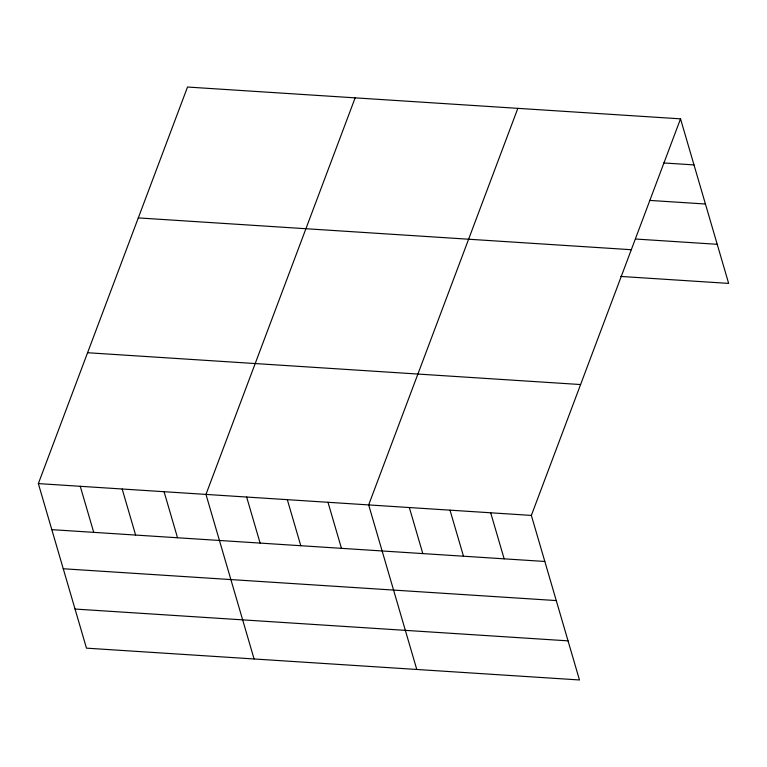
<?xml version="1.0" encoding="UTF-8"?>
<svg xmlns="http://www.w3.org/2000/svg" width="767" height="767" viewBox="0 0 767 767"><rect width="100%" height="100%" fill="white"/><g stroke="black" fill="none" stroke-linecap="round" stroke-linejoin="round"><path stroke-width="1.15" d="M680.53 118.847L531.358 515.414L579.478 679.965L86.47 648.153L38.35 483.593L187.522 87.035L680.53 118.847L728.65 283.406L620.58 276.427M355.15 97.85L205.968 494.418L254.088 658.968M517.84 108.348L368.668 504.916L416.778 669.466M663.781 162.959L694.001 164.905M649.649 200.408L705.429 204.012M635.872 239.045L717.212 244.299M138.3 217.905L631.299 249.716M87.582 352.734L580.581 384.545M38.35 483.593L531.358 515.414M51.82 529.652L544.819 561.463M63.249 568.759L556.257 600.571M75.032 609.046L568.04 640.857M490.679 512.787L504.149 558.846M450.008 510.16L463.479 556.219M409.338 507.533L422.809 553.592M327.988 502.289L341.459 548.347M287.318 499.662L300.789 545.721M246.648 497.035L260.109 543.094M164.071 491.714L177.532 537.763M122.164 489.01L135.625 535.059M80.257 486.297L93.727 532.356"/></g></svg>
